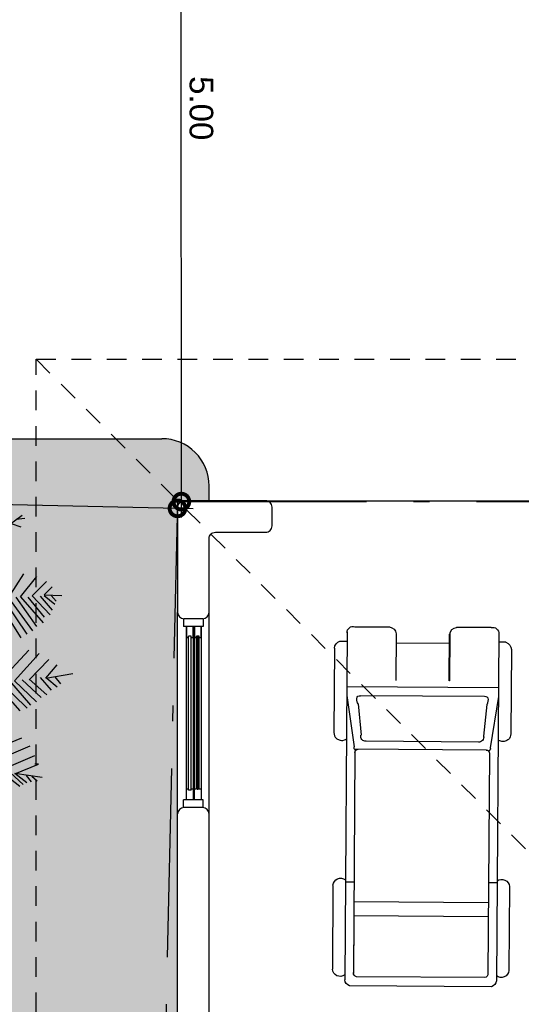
# Model space of a CAD drawing. Header units: metres. Extents: x 8 to 2416, y -346 to 476.
# Drawn here: x 26.95 to 30.14, y 49.75 to 56.01 of the extents above; entities that cross this region are included whole.
import ezdxf

# ---------------------------------------------------------------- set-up
doc = ezdxf.new("R2010")
doc.units = ezdxf.units.M
doc.header["$PDMODE"] = 34
for name, pattern in [('0', [0]), ('ACAD_ISO10W100', [18, 12, -3, 0, -3]), ('HIDDEN2', [0.1875, 0.125, -0.0625])]:
    doc.linetypes.add(name, pattern=pattern)
doc.layers.get('0').update_dxf_attribs({"color": 250, "linetype": '0', "lineweight": 20})
doc.layers.get('Defpoints').update_dxf_attribs({"color": 6})
for name, color, linetype, lineweight in [('02_mobiliario', 250, 'Continuous', 5), ('A-DOOR', 35, 'Continuous', 5), ('A-WALL', 250, 'Continuous', 20), ('ARBOLES', 86, 'Continuous', 0), ('baños', 140, 'Continuous', 0), ('calle', 254, 'Continuous', 0), ('DIMENSIONES', 5, 'Continuous', 5), ('MOBILIARIOS', 252, 'Continuous', 0), ('piscina', 131, 'Continuous', 0), ('piso', 253, 'Continuous', 0)]:
    doc.layers.add(name, color=color, linetype=linetype, lineweight=lineweight)
for name, color, linetype, lineweight, true_color in [('grama', 7, 'Continuous', 0, 0x698c45), ('SOLAR', 7, 'ACAD_ISO10W100', 9, 0xff1414), ('Techos 1', 7, 'HIDDEN2', 9, 0x42391a)]:
    doc.layers.add(name, color=color, linetype=linetype, lineweight=lineweight, true_color=true_color)
doc.styles.add('ESC100-2mm', font='arial.ttf', dxfattribs={"height": 0.15})
doc.dimstyles.new('DIMS100', dxfattribs={"dimtxt": 0.15, "dimasz": 0.2, "dimexe": 0.1, "dimexo": 0.1, "dimgap": 0.05, "dimtad": 2, "dimzin": 4, "dimdsep": 46, "dimtxsty": 'ESC100-2mm', "dimblk": 'DOTSMALL', "dimcen": 0.1, "dimdle": 0.1, "dimclrd": 256, "dimclre": 256, "dimclrt": 1, "dimadec": 0, "dimazin": 0, "dimtfac": 1, "dimtix": 1, "dimtmove": 2, "dimatfit": 3, "dimfxl": 1, "dimtolj": 1, "dimtzin": 0, "dimlwd": -1, "dimarcsym": 0})

# ---------------------------------------------------------------- blocks, each defined once
blk = doc.blocks.new('palma a')
at = {"layer": 'ARBOLES', "color": 87, "true_color": 0x4f6a34}
for p, q in [((1166.5077, 93.1559), (1166.6559, 93.2678)), ((1166.5707, 93.2014), (1166.6463, 93.1751)), ((1166.6081, 93.2363), (1166.678, 93.2427)), ((1166.5498, 92.6176), (1166.6693, 92.8051)), ((1166.6429, 92.6253), (1166.7719, 92.7853)), ((1166.736, 92.633), (1166.8469, 92.7445)), ((1166.8291, 92.6407), (1166.8938, 92.7035)), ((1166.8291, 92.6407), (1166.969, 92.6351)), ((1166.8853, 92.6352), (1166.9233, 92.5913)), ((1166.4662, 92.5823), (1166.6457, 92.3007)), ((1166.5196, 92.5878), (1166.6941, 92.3298)), ((1166.5498, 92.6176), (1166.7384, 92.3568)), ((1166.6054, 92.6212), (1166.769, 92.392)), ((1166.6429, 92.6253), (1166.8218, 92.4197)), ((1166.6996, 92.622), (1166.8302, 92.4637)), ((1166.736, 92.633), (1166.8771, 92.4823)), ((1166.7992, 92.6287), (1166.8917, 92.5199)), ((1166.8292, 92.6338), (1166.9137, 92.5655)), ((1166.4719, 91.9538), (1166.7082, 92.2045)), ((1166.5952, 91.9618), (1166.7906, 92.1776)), ((1166.7102, 91.9697), (1166.8651, 92.1299)), ((1166.8417, 91.9847), (1166.9312, 92.0891)), ((1166.8417, 91.9847), (1167.0551, 92.0211)), ((1166.4255, 91.9623), (1166.6375, 91.7258)), ((1166.4801, 91.9539), (1166.6957, 91.7486)), ((1166.5574, 91.9634), (1166.7206, 91.7707)), ((1166.5952, 91.9618), (1166.7693, 91.7976)), ((1166.6569, 91.9701), (1166.8062, 91.833)), ((1166.7102, 91.9766), (1166.851, 91.8535)), ((1166.7967, 91.9886), (1166.8838, 91.8894)), ((1166.8499, 91.9848), (1166.9327, 91.9164)), ((1166.9125, 91.9935), (1166.9587, 91.9401)), ((1166.851, 91.8535), (1166.851, 91.8535)), ((1166.2162, 91.3368), (1166.6527, 91.5133)), ((1166.3564, 91.2966), (1166.7185, 91.4518)), ((1166.4779, 91.2562), (1166.7564, 91.3761)), ((1166.4779, 91.2562), (1166.6374, 91.1333)), ((1166.5638, 91.2389), (1166.6642, 91.1456)), ((1166.5993, 91.2297), (1166.785, 91.3073)), ((1166.785, 91.3073), (1166.757, 91.307)), ((1166.5992, 91.2366), (1166.8138, 91.2039)), ((1166.5992, 91.2366), (1166.6931, 91.1614)), ((1166.6878, 91.2188), (1166.7259, 91.1692)), ((1166.7336, 91.2135), (1166.7743, 91.1754))]:
    blk.add_line(p, q, dxfattribs=at)
blk = doc.blocks.new('PL BASE 1N NASAS 09')
at = {"layer": 'A-DOOR'}
for p, q in [((-122.3935, -35.9997), (-122.3935, -36.0497)), ((-122.2695, -35.9997), (-122.2695, -36.0497)), ((-122.2695, -36.0497), (-122.3935, -36.0497)), ((-122.3751, -37.1497), (-122.3751, -36.0497)), ((-122.3321, -36.0497), (-122.3321, -37.1497)), ((-122.3245, -37.1497), (-122.3245, -36.0497)), ((-122.2815, -36.0497), (-122.2815, -37.1497)), ((-122.3623, -37.0884), (-122.3623, -36.111)), ((-122.3449, -36.111), (-122.3623, -36.111)), ((-122.3449, -37.0884), (-122.3449, -36.111)), ((-122.3117, -37.0797), (-122.3117, -36.111)), ((-122.2943, -36.111), (-122.3117, -36.111)), ((-122.2943, -37.0797), (-122.2943, -36.111)), ((-122.3449, -37.0884), (-122.3623, -37.0884)), ((-122.2695, -37.1497), (-122.3935, -37.1497)), ((-122.3935, -37.1997), (-122.3935, -37.1497)), ((-122.2695, -37.1997), (-122.2695, -37.1497))]:
    blk.add_line(p, q, dxfattribs=at)
for points in [[(-122.3449, -36.1197), (-122.3321, -36.1197), (-122.3321, -36.0497), (-122.3751, -36.0497), (-122.3751, -36.1197), (-122.3623, -36.1197)], [(-122.2943, -36.1197), (-122.2815, -36.1197), (-122.2815, -36.0497), (-122.3245, -36.0497), (-122.3245, -36.1197), (-122.3117, -36.1197)], [(-122.3449, -37.0797), (-122.3321, -37.0797), (-122.3321, -37.1497), (-122.3751, -37.1497), (-122.3751, -37.0797), (-122.3623, -37.0797)], [(-122.2943, -37.0797), (-122.2815, -37.0797), (-122.2815, -37.1497), (-122.3245, -37.1497), (-122.3245, -37.0797), (-122.3117, -37.0797)]]:
    blk.add_lwpolyline(points, dxfattribs=at)
at = {"layer": 'A-WALL'}
for p, q in [((-122.4311, -37.2397), (-122.4311, -35.9597)), ((-122.2311, -37.2333), (-122.2311, -35.9597)), ((-122.2711, -35.9997), (-122.3911, -35.9997)), ((-122.2711, -37.1997), (-122.3911, -37.1997)), ((-122.4311, -39.6597), (-122.4311, -37.2397)), ((-122.2311, -39.6597), (-122.2311, -37.2333))]:
    blk.add_line(p, q, dxfattribs=at)
blk.add_lwpolyline([(-122.2311, -35.9597), (-122.2311, -35.4897, -0.414214), (-122.1911, -35.4497), (-121.8711, -35.4497, 0.414214), (-121.8311, -35.4097), (-121.8311, -35.2897, 0.414214), (-121.8711, -35.2497), (-122.3911, -35.2497, 0.414214), (-122.4311, -35.2897)], format="xyb", dxfattribs=at)
blk.add_lwpolyline([(-122.4311, -35.2897), (-122.4311, -35.9597)], dxfattribs=at)
for centre, start, end in [((-122.3911, -35.9597), 180, 270), ((-122.2711, -35.9597), 270, 360), ((-122.3911, -37.2397), 90, 180), ((-122.2711, -37.2397), 0, 90)]:
    blk.add_arc(centre, 0.04, start, end, dxfattribs=at)
at = {"layer": 'piscina', "const_width": 0.01}
blk.add_lwpolyline([(-122.303, -36.111), (-122.303, -37.0884)], dxfattribs=at)
at = {"layer": 'piso'}
blk.add_line((-121.8711, -35.2497), (-114.9911, -35.2497), dxfattribs=at)
at = {"layer": 'Techos 1'}
for p, q in [((-123.3311, -42.5497), (-123.3311, -34.3497)), ((-123.3311, -34.3497), (-113.5311, -34.3497)), ((-123.3311, -34.3497), (-119.2311, -38.4497))]:
    blk.add_line(p, q, dxfattribs=at)
blk = doc.blocks.new('carritogolf')
at = {"layer": 'MOBILIARIOS', "linetype": 'Continuous'}
for p, q in [((0.8708, 1.8218), (-0.0304, 1.8155)), ((-0.046, -0.4341), (-0.0614, 1.7772)), ((0.8286, 1.7635), (0.0127, 1.7578)), ((0.9178, -0.4274), (0.9024, 1.7839)), ((-0.1365, 1.1773), (-0.1402, 1.71)), ((0.0031, 0.3297), (-0.0066, 1.7372)), ((-0.0041, 1.3704), (-0.0066, 1.7372)), ((0.858, 0.3357), (0.8482, 1.7431)), ((0.9858, 1.1851), (0.9821, 1.7178)), ((0.8508, 1.3764), (-0.0041, 1.3704)), ((0.8514, 1.2891), (-0.0035, 1.2831)), ((-0.0571, 1.1547), (-0.0026, 1.1551)), ((0.9068, 1.1614), (0.8523, 1.161)), ((0.8393, 0.3177), (0.001, 0.3119)), ((-0.0488, -0.0286), (-0.0023, 0.297)), ((0.7923, 0.2671), (0.0698, 0.2621)), ((0.915, -0.0219), (0.8639, 0.3031)), ((-0.1274, -0.3303), (-0.1312, 0.2063)), ((0.0235, 0.0232), (0.0419, 0.223)), ((0.8419, 0.0289), (0.8208, 0.2284)), ((0.9978, -0.3225), (0.9941, 0.2142)), ((0.8274, -0.0225), (0.0388, -0.028)), ((0.9154, -0.077), (-0.0485, -0.0837)), ((-0.0924, -0.3744), (-0.0464, -0.374)), ((0.604, -0.3602), (0.2647, -0.3626)), ((0.9634, -0.367), (0.9174, -0.3673)), ((0.0027, -0.4662), (0.2225, -0.4647)), ((0.8695, -0.4602), (0.6498, -0.4617))]:
    blk.add_line(p, q, dxfattribs=at)
for points in [[(0.6045, -0.1232), (0.6024, -0.1232), (0.6044, -0.4183), (0.6065, -0.4183)], [(0.2631, -0.1256), (0.2651, -0.1255), (0.2672, -0.4207), (0.2651, -0.4207)]]:
    blk.add_lwpolyline(points, close=True, dxfattribs=at)
for centre, radius, start, end in [((-0.0185, 1.7742), 0.043, 106.01267, 176.0096), ((0.8596, 1.7803), 0.043, 4.78762, 74.78456), ((-0.0904, 1.7061), 0.0499, 54.13094, 175.53097), ((0.0167, 1.7347), 0.0235, 99.8611, 186.93711), ((0.8249, 1.7403), 0.0235, 353.86012, 80.93612), ((0.9324, 1.7132), 0.0499, 5.26625, 126.66628), ((-0.0868, 1.1818), 0.0499, 185.26625, 306.66628), ((0.9361, 1.189), 0.0499, 234.13094, 355.53097), ((0.0165, 0.3007), 0.0192, 114.75349, 190.88841), ((0.0226, 0.3316), 0.0196, 175.36198, 272.11485), ((0.8385, 0.3373), 0.0196, 268.68238, 5.43525), ((0.8451, 0.3064), 0.0192, 349.90882, 66.04373), ((0.0721, 0.2309), 0.0313, 86.5993, 194.63218), ((0.7904, 0.2359), 0.0313, 346.16504, 94.19793), ((-0.0764, -0.3257), 0.0513, 185.16806, 251.74396), ((0.9467, -0.3185), 0.0513, 289.05326, 355.62917), ((-0.0087, -0.4305), 0.0375, 175.25565, 287.69393), ((0.2174, -0.4171), 0.0479, 276.14207, 355.6637), ((0.6542, -0.414), 0.0479, 185.13353, 264.65515), ((0.8804, -0.4243), 0.0375, 253.10329, 5.54158)]:
    blk.add_arc(centre, radius, start, end, dxfattribs=at)
for points in [[(-0.1312, 0.2063), (-0.1286, 0.2203), (-0.1247, 0.2421), (-0.0914, 0.2549), (-0.0785, 0.2604), (-0.0531, 0.2483), (-0.0508, 0.2466)], [(0.9941, 0.2142), (0.9913, 0.2281), (0.9871, 0.2499), (0.9536, 0.2622), (0.9407, 0.2675), (0.9154, 0.255), (0.9131, 0.2533)]]:
    blk.add_open_spline(points, degree=3, knots=[0, 0, 0, 0, 0.0431757, 0.0672409, 0.1048601, 0.1145034, 0.1145034, 0.1145034, 0.1145034], dxfattribs=at)
for points in [[(0.0235, 0.0232), (0.0173, 0.0108), (0.0213, -0.0244), (0.0388, -0.028)], [(0.8419, 0.0289), (0.8483, 0.0166), (0.8448, -0.0187), (0.8274, -0.0225)]]:
    blk.add_spline(points, degree=3, dxfattribs=at)
blk = doc.blocks.new('PL MUEBLES 1N NASAS 09')
at = {"layer": '02_mobiliario', "xscale": -1, "rotation": 180}
blk.add_blockref('carritogolf', (40.954, 51.6869), dxfattribs=at)
at = {"layer": 'baños'}
blk.add_blockref('PL BASE 1N NASAS 09', (162.2615, 88.2033), dxfattribs=at)
blk = doc.blocks.new('_DotSmall')
at = {"color": 0, "linetype": 'ByBlock', "lineweight": 13, "const_width": 0.5}
blk.add_lwpolyline([(-0.0625, 0, 1), (0.0625, 0, 1)], format="xyb", close=True, dxfattribs=at)
blk = doc.blocks.new('*D463')
at = {"layer": 'Defpoints', "color": 0, "transparency": 16777216}
for p in [(27.9507, 57.9481), (27.9745, 57.9481), (27.9516, 52.9481)]:
    blk.add_point(p, dxfattribs=at)
at = {"layer": 'DIMENSIONES', "transparency": 16777216}
blk.add_line((27.9753, 52.8481), (27.9745, 58.0481), dxfattribs=at)
at = {"layer": 'DIMENSIONES', "transparency": 16777216, "xscale": 0.2, "yscale": 0.2, "zscale": 0.2}
for p, rotation in [((27.9745, 57.9481), 90.00924330824992), ((27.9753, 52.9481), 270.0092433082499)]:
    blk.add_blockref('_DotSmall', p, dxfattribs=dict(at, rotation=rotation))
at = {"layer": 'DIMENSIONES', "color": 5, "transparency": 16777216, "insert": (28.1015, 55.4481), "char_height": 0.15, "attachment_point": 5, "rotation": 270.00924, "style": 'ESC100-2mm'}
blk.add_mtext('\\A1;5.00', dxfattribs=at)
blk = doc.blocks.new('*D464')
at = {"layer": 'Defpoints', "color": 0, "transparency": 16777216}
for p in [(20.9523, 53.0604), (20.9533, 53.1033), (27.9516, 52.9481)]:
    blk.add_point(p, dxfattribs=at)
at = {"layer": 'DIMENSIONES', "transparency": 16777216}
blk.add_line((28.0506, 52.903), (20.8523, 53.0626), dxfattribs=at)
at = {"layer": 'DIMENSIONES', "transparency": 16777216, "xscale": 0.2, "yscale": 0.2, "zscale": 0.2}
for p, rotation in [((20.9523, 53.0604), 178.7293663387396), ((27.9506, 52.9052), 358.7293663387396)]:
    blk.add_blockref('_DotSmall', p, dxfattribs=dict(at, rotation=rotation))
at = {"layer": 'DIMENSIONES', "color": 5, "transparency": 16777216, "insert": (24.4487, 52.8563), "char_height": 0.15, "attachment_point": 5, "rotation": 358.72937, "style": 'ESC100-2mm'}
blk.add_mtext('\\A1;7.00', dxfattribs=at)

msp = doc.modelspace()

# ---------------------------------------------------------------- hatches: boundary and pattern name
at = {"layer": 'grama', "transparency": 33554495}
h = msp.add_hatch(color=256, dxfattribs=at)
h.dxf.hatch_style = 1
edge = h.paths.add_edge_path()
edge.add_line((80.8091, 57.9566), (21.0607, 57.947))
edge.add_line((21.0607, 57.947), (21.0385, 56.947))
edge.add_line((21.0385, 56.947), (37.3509, 56.9496))
edge.add_arc((37.351, 56.3496), 0.6, 0.00924, 90.00924, ccw=False)
edge.add_line((37.951, 56.3497), (37.9514, 53.9497))
edge.add_arc((37.3514, 53.9496), 0.6, -89.99076, 0.00924, ccw=False)
edge.add_line((37.3515, 53.3496), (36.0515, 53.3494))
edge.add_arc((36.0515, 53.0494), 0.3, 90.00924, 180.01385)
edge.add_line((35.7515, 53.0493), (35.7516, 52.9481))
edge.add_line((35.7516, 52.9481), (52.3266, 52.9536))
edge.add_line((52.3266, 52.9536), (52.3266, 53.2536))
edge.add_line((52.3266, 53.2536), (62.2016, 53.2536))
edge.add_line((62.2016, 53.2536), (62.2016, 47.4481))
edge.add_line((62.2016, 47.4481), (63.2016, 47.4481))
edge.add_line((63.2016, 47.4481), (63.2016, 53.2549))
edge.add_line((63.2016, 53.2549), (70.3634, 53.2549))
edge.add_line((70.3634, 53.2549), (70.3634, 47.7481))
edge.add_line((70.3634, 47.7481), (70.9634, 47.7481))
edge.add_line((70.9634, 47.7481), (70.9634, 38.1618))
edge.add_line((70.9634, 38.1618), (70.3634, 38.1624))
edge.add_line((70.3634, 38.1624), (70.3634, 32.6542))
edge.add_line((70.3634, 32.6542), (63.2016, 32.6549))
edge.add_line((63.2016, 32.6549), (63.2016, 38.459))
edge.add_line((63.2016, 38.459), (62.2016, 38.459))
edge.add_line((62.2016, 38.459), (62.1891, 32.6536))
edge.add_line((62.1891, 32.6536), (52.3266, 32.6536))
edge.add_line((52.3266, 32.6536), (52.3266, 32.9536))
edge.add_line((52.3266, 32.9536), (27.9516, 32.959))
edge.add_line((27.9516, 32.959), (27.9516, 39.359))
edge.add_line((27.9516, 39.359), (26.8226, 39.359))
edge.add_line((26.8226, 39.359), (26.8226, 40.259))
edge.add_line((26.8226, 40.259), (26.4226, 40.259))
edge.add_line((26.4226, 40.259), (26.4226, 45.6481))
edge.add_line((26.4226, 45.6481), (26.8226, 45.6481))
edge.add_line((26.8226, 45.6481), (26.8226, 46.5481))
edge.add_line((26.8226, 46.5481), (27.9516, 46.5481))
edge.add_line((27.9516, 46.5481), (27.9516, 52.9481))
edge.add_line((27.9516, 52.9481), (28.1515, 52.9481))
edge.add_line((28.1515, 52.9481), (28.1515, 53.0481))
edge.add_arc((27.8515, 53.0481), 0.3, 0.00924, 90.00924)
edge.add_line((27.8515, 53.3481), (25.1634, 53.3476))
edge.add_arc((25.1635, 52.5476), 0.8, 90.00924, 198.79711)
edge.add_arc((-3.0236, 42.9535), 28.9752, -26.20209, 18.79711, ccw=False)
edge.add_arc((21.1796, 31.043), 2, 270, 333.79791, ccw=False)
edge.add_line((21.1796, 29.043), (20.4196, 29.043))
edge.add_line((20.4196, 29.043), (20.3955, 27.9576))
edge.add_line((20.3955, 27.9576), (80.305, 27.9575))
edge.add_line((80.305, 27.9575), (80.8091, 57.9566))

# ---------------------------------------------------------------- linework, layer by layer
at = {"layer": 'calle'}
for p, q in [((25.1634, 53.3476), (27.8515, 53.3481)), ((28.1515, 52.9481), (28.1515, 53.0481))]:
    msp.add_line(p, q, dxfattribs=at)
msp.add_arc((27.8515, 53.0481), 0.3, 0.00924, 90.00924, dxfattribs=at)
at = {"layer": 'SOLAR', "ltscale": 0.1}
msp.add_lwpolyline([(65.3869, 32.9575), (27.5082, 32.9576), (27.9516, 52.9481), (65.7229, 52.9542)], close=True, dxfattribs=at)

# ---------------------------------------------------------------- block references
msp.add_blockref('PL MUEBLES 1N NASAS 09', (-11.8789, 0))
at = {"layer": 'ARBOLES', "xscale": 0.8071706068944033, "yscale": 0.8071706068944033, "zscale": 0.8071706068944033}
msp.add_blockref('palma a', (-914.7275, -22.4207), dxfattribs=at)

# ---------------------------------------------------------------- dimensions: what is measured, and where the dimension line sits
at = {"layer": 'DIMENSIONES'}
for p2, distance, picture, middle in [((27.9507, 57.9481), -0.0237, '*D463', (28.1015, 55.4481)), ((20.9533, 53.1033), 0.0429, '*D464', (24.4487, 52.8563))]:
    dim = msp.add_aligned_dim(p1=(27.9516, 52.9481), p2=p2, distance=distance, dimstyle='DIMS100', override={"dimexe": 0, "dimclrt": 5, "dimfxl": 0.1, "dimfxlon": 1}, dxfattribs=at)
    dim.commit()
    dim.dimension.update_dxf_attribs({"geometry": picture, "text_midpoint": middle})

doc.saveas('drawing.dxf')
